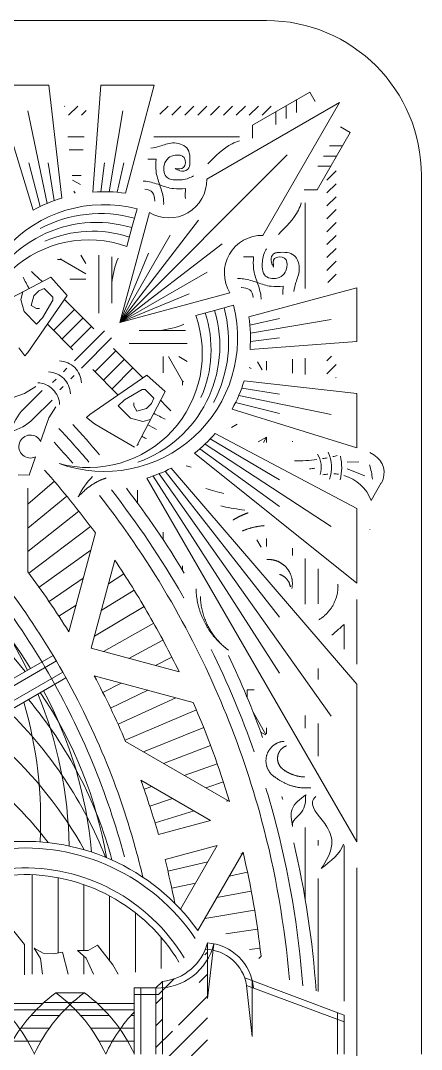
# Model space of a CAD drawing. Header units: inches. Extents: x -1.5 to 24.5, y -14.4 to 30.8.
# Drawn here: x 19.973 to 20.458, y 26.665 to 27.909 of the extents above; entities that cross this region are included whole.
import ezdxf

# ---------------------------------------------------------------- set-up
doc = ezdxf.new("R2010")
doc.units = ezdxf.units.IN
doc.header["$MEASUREMENT"] = 0
doc.layers.add('NOPLOT', color=5, linetype='Continuous', lineweight=5)

# ---------------------------------------------------------------- blocks, each defined once
blk = doc.blocks.new('HandleStrap')
at = {"layer": 'NOPLOT'}
for p, q in [((-0.0253, 0.0657), (-0.0253, 0.1211)), ((0, -0.0346), (0, 0.0346)), ((-0.0253, -0.0657), (-0.0253, -0.1211))]:
    blk.add_line(p, q, dxfattribs=at)
for centre, start, end in [((-0.3062, -0.1888), 36.1143, 65.3379), ((-0.3062, -0.258), 36.1143, 65.3379), ((-0.3062, 0.258), 294.6621, 323.8857), ((-0.3062, 0.1888), 294.6621, 323.8857)]:
    blk.add_arc(centre, 0.3791, start, end, dxfattribs=at)
blk = doc.blocks.new('Outline')
at = {"layer": 'NOPLOT', "color": 1}
for p, q in [((-1.0625, 2.5), (0, 2.5)), ((-1.25, 0), (-1.25, 2.3125))]:
    blk.add_line(p, q, dxfattribs=at)
blk.add_arc((-1.0625, 2.3125), 0.1875, 90, 180, dxfattribs=at)
blk = doc.blocks.new('BG')
at = {"layer": 'NOPLOT', "color": 5}
for p, q in [((-2.5212, 2.375), (-2.5636, 2.375)), ((-2.4295, 2.375), (-2.4428, 2.375)), ((-2.3367, 2.375), (-2.3764, 2.375)), ((-2.229, 2.375), (-2.2354, 2.375)), ((-2.0521, 2.375), (-2.1891, 2.375)), ((-2.7984, 2.3594), (-2.8181, 2.3594)), ((-2.5206, 2.3594), (-2.576, 2.3594)), ((-2.3709, 2.3594), (-2.3862, 2.3594)), ((-2.1634, 2.3594), (-2.2508, 2.3594)), ((-2.8001, 2.3438), (-2.8169, 2.3438)), ((-2.717, 2.3438), (-2.7178, 2.3438)), ((-2.5795, 2.3438), (-2.5885, 2.3438)), ((-2.8146, 2.3125), (-2.8036, 2.3125)), ((-2.8138, 2.3016), (-2.8043, 2.3071)), ((-2.717, 2.3025), (-2.7228, 2.3125)), ((-2.7228, 2.3125), (-2.7163, 2.3125)), ((-2.7162, 2.3087), (-2.7228, 2.3125)), ((-2.6001, 2.3125), (-2.5903, 2.3125)), ((-2.5986, 2.3009), (-2.5895, 2.3061)), ((-2.3903, 2.2961), (-2.3632, 2.3118)), ((-2.3638, 2.3125), (-2.3712, 2.3125)), ((-2.366, 2.3054), (-2.3627, 2.3112)), ((-2.1045, 2.3048), (-2.103, 2.292)), ((-2.0921, 2.3031), (-2.0949, 2.3059)), ((-2.8058, 2.2938), (-2.8071, 2.2914)), ((-2.4173, 2.2975), (-2.4173, 2.2891)), ((-2.1737, 2.294), (-2.1658, 2.2523)), ((-2.1507, 2.2981), (-2.1407, 2.2378)), ((-2.1277, 2.3017), (-2.1221, 2.2631)), ((-2.4078, 2.2891), (-2.4173, 2.2891)), ((-2.2207, 2.284), (-2.1261, 2.2294)), ((-2.2193, 2.2844), (-2.2186, 2.2813)), ((-2.1966, 2.2895), (-2.1919, 2.2674)), ((-2.7384, 2.277), (-2.7343, 2.2699)), ((-2.282, 2.2676), (-2.3546, 2.1419)), ((-2.2834, 2.2672), (-2.2825, 2.2641)), ((-2.3278, 2.2528), (-2.3137, 2.2127)), ((-2.3057, 2.2602), (-2.2987, 2.2388)), ((-2.2121, 2.1897), (-2.229, 2.2527)), ((-2.229, 2.2527), (-2.1519, 2.2082)), ((-2.3497, 2.2448), (-2.3282, 2.1876)), ((-2.2592, 2.2447), (-2.3079, 2.1603)), ((-2.2423, 2.1816), (-2.2592, 2.2447)), ((-2.2092, 2.2413), (-2.1979, 2.1931)), ((-2.393, 2.2275), (-2.3563, 2.1412)), ((-2.3715, 2.2364), (-2.3422, 2.1634)), ((-2.8203, 2.2062), (-2.8143, 2.2164)), ((-2.434, 2.1039), (-2.4019, 2.2236)), ((-2.2706, 2.2249), (-2.2563, 2.1775)), ((-2.1832, 2.2263), (-2.1772, 2.1977)), ((-2.7905, 2.2109), (-2.8203, 2.1937)), ((-2.7905, 2.2109), (-2.7898, 2.2121)), ((-2.7858, 2.2109), (-2.7905, 2.2109)), ((-2.5672, 2.2109), (-2.5615, 2.2109)), ((-2.4674, 2.1002), (-2.4388, 2.2066)), ((-2.4075, 2.2028), (-2.3757, 2.1327)), ((-2.4565, 2.1979), (-2.4465, 2.1782)), ((-2.2857, 2.1988), (-2.2766, 2.1711)), ((-2.8007, 2.1875), (-2.8203, 2.1875)), ((-2.6078, 2.1875), (-2.5984, 2.1875)), ((-2.4772, 2.1871), (-2.4551, 2.1459)), ((-2.4976, 2.1759), (-2.4634, 2.1151)), ((-2.4166, 2.1688), (-2.395, 2.1237)), ((-2.3001, 2.1738), (-2.2968, 2.1643)), ((-2.6431, 2.1563), (-2.6585, 2.1563)), ((-2.5178, 2.1643), (-2.4822, 2.1042)), ((-2.3068, 2.1607), (-2.3071, 2.1616)), ((-2.5378, 2.1522), (-2.5131, 2.1124)), ((-2.4674, 2.1002), (-2.5738, 2.1287)), ((-2.5574, 2.1396), (-2.5453, 2.1211)), ((-2.4253, 2.1364), (-2.414, 2.1141)), ((-2.0844, 2.1264), (-2.0732, 2.1329)), ((-2.1084, 2.1078), (-2.0844, 2.1264)), ((-2.4873, 2.0732), (-2.607, 2.1052)), ((-2.4336, 2.1055), (-2.433, 2.1045)), ((-2.102, 2.0967), (-2.1084, 2.1078)), ((-3.0859, 2.0916), (-3.0859, 2.0719)), ((-2.9327, 2.0937), (-2.9429, 2.0878)), ((-2.9374, 2.0639), (-2.9202, 2.0937)), ((-2.914, 2.0742), (-2.914, 2.0937)), ((-2.6148, 2.0994), (-2.5584, 2.0245)), ((-2.5862, 2.0997), (-2.5413, 2.0371)), ((-2.5521, 2.0905), (-2.5239, 2.0493)), ((-2.102, 2.0838), (-2.102, 2.0967)), ((-2.0924, 2.0943), (-2.102, 2.0838)), ((-2.0731, 2.1029), (-2.0924, 2.0943)), ((-3.0703, 2.0904), (-3.0703, 2.0736)), ((-3.039, 2.0881), (-3.039, 2.0771)), ((-3.0281, 2.0873), (-3.0336, 2.0777)), ((-3.0203, 2.0792), (-3.0179, 2.0806)), ((-2.6333, 2.0852), (-2.5846, 2.0234)), ((-2.5197, 2.0819), (-2.5061, 2.0609)), ((-2.6514, 2.0706), (-2.6126, 2.0234)), ((-2.4889, 2.0736), (-2.4883, 2.0726)), ((-2.4385, 2.0658), (-2.3809, 1.9661)), ((-2.4317, 2.0696), (-2.3741, 1.9699)), ((-2.0997, 2.0654), (-2.0731, 2.0725)), ((-2.9374, 2.0639), (-2.9386, 2.0633)), ((-2.9374, 2.0593), (-2.9374, 2.0639)), ((-2.6693, 2.0556), (-2.6416, 2.0234)), ((-2.4012, 1.9543), (-2.4587, 2.054)), ((-2.3944, 1.9583), (-2.452, 2.058)), ((-2.0978, 2.0544), (-2.0997, 2.0654)), ((-2.0988, 2.0421), (-2.0978, 2.0544)), ((-2.1045, 2.0311), (-2.0988, 2.0421)), ((-2.0731, 2.0412), (-2.0923, 2.0389)), ((-2.0923, 2.0389), (-2.1045, 2.0311)), ((-2.6612, 2.0234), (-2.5599, 2.0234)), ((-2.1334, 2), (-2.1093, 2.0195)), ((-2.1093, 2.0195), (-2.0723, 2.0195))]:
    blk.add_line(p, q, dxfattribs=at)
at = {"layer": 'NOPLOT', "color": 5, "linetype": 'Continuous'}
for p, q in [((-2.08, 2.185), (-2.1176, 2.185)), ((-2.0756, 2.1538), (-2.1475, 2.1538)), ((-2.0894, 2.1225), (-2.1679, 2.1225)), ((-2.102, 2.0913), (-2.1816, 2.0913)), ((-2.0731, 2.0913), (-2.0952, 2.0913)), ((-2.0988, 2.06), (-2.19, 2.06)), ((-2.0731, 2.0288), (-2.1935, 2.0288))]:
    blk.add_line(p, q, dxfattribs=at)
at = {"layer": 'NOPLOT', "color": 5}
for centre, radius, start, end in [((-1.9765, 1.25), 1.125, 93.9039, 103.1267), ((-1.9765, 1.25), 1.1094, 94.2727, 105), ((-1.9765, 1.25), 1.0938, 94.7112, 105), ((-1.9765, 1.25), 1.125, 105.8851, 106.0781), ((-1.9765, 1.25), 1.1094, 105, 106.8623), ((-1.9765, 1.25), 1.0938, 105, 120), ((-1.9765, 1.25), 1.125, 109.9122, 115.3727), ((-1.9765, 1.25), 1.0625, 96.3972, 103.289), ((-1.9765, 1.25), 1.1094, 109.2448, 116.1878), ((-1.9765, 1.25), 1.0625, 106.711, 113.6028), ((-1.9765, 2.0198), 0.2574, 125.5163, 247.9609), ((-1.9765, 2.0198), 0.2494, 124.1681, 247.2107), ((-1.9765, 1.25), 1.125, 121.1418, 127.4739), ((-1.9765, 1.25), 1.1094, 120, 127.9549), ((-1.9765, 1.25), 1.1094, 119.8241, 120), ((-1.9765, 1.25), 1.0625, 115.7931, 120), ((-1.9765, 2.0198), 0.2253, 121.0808, 244.6057), ((-1.9765, 2.0198), 0.2172, 120.7949, 243.5941), ((-1.9765, 1.25), 1.0938, 120, 128.1518), ((-1.9765, 1.25), 0.9687, 100.8597, 104.0758), ((-1.9765, 1.25), 0.9687, 105.9242, 110.0039), ((-1.9765, 1.25), 1.0625, 120, 124.2069), ((-1.9765, 1.25), 0.9375, 105, 120), ((-1.9765, 1.25), 0.9375, 103.205, 105), ((-1.9765, 1.25), 0.9219, 105, 120), ((-1.9765, 1.25), 0.9687, 112.9725, 118.1803), ((-2.1298, 1.6201), 0.5057, 99.6104, 124.158), ((-2.0802, 1.6369), 0.5057, 105.035, 130.0288), ((-2.0288, 1.6472), 0.5057, 111.577, 135.7996), ((-1.9765, 1.25), 1.125, 130.1208, 132.613), ((-1.9765, 1.25), 1.0625, 126.3972, 131.6745), ((-1.9765, 1.25), 1.1094, 130.1987, 133.0184), ((-2.1768, 1.5969), 0.5057, 95.0068, 118.2292), ((-1.9765, 1.6506), 0.5057, 119.2673, 137.6226), ((-1.9765, 1.25), 1.0938, 130.7901, 132.5851), ((-1.9765, 1.25), 0.9687, 121.8197, 127.0275), ((-2.2204, 1.5678), 0.5057, 90.8995, 112.2814), ((-1.9765, 1.25), 0.9375, 120, 135), ((-1.9765, 1.25), 0.9219, 120, 135), ((-1.9242, 1.6472), 0.5057, 127.5504, 136.6374), ((-2.2598, 1.5333), 0.5057, 86.9979, 106.3527), ((-2.2204, 1.5678), 0.5057, 115.842, 165.7996), ((-2.1768, 1.5969), 0.5057, 121.7708, 162.3309), ((-2.1298, 1.6201), 0.5057, 127.7186, 160.1226)]:
    blk.add_arc(centre, radius, start, end, dxfattribs=at)

msp = doc.modelspace()

# ---------------------------------------------------------------- linework, layer by layer
at = {"layer": 'NOPLOT'}
for p, q in [((20.2533, 27.7824), (20.3227, 27.8224)), ((20.3067, 27.7976), (20.3067, 27.8132)), ((20.3227, 27.8224), (20.3295, 27.8108)), ((19.9815, 27.7995), (20.0048, 27.6878)), ((20.0262, 27.8054), (20.0258, 27.8049)), ((20.0419, 27.8054), (20.0308, 27.7943)), ((20.052, 27.7999), (20.0464, 27.7943)), ((20.0965, 27.7995), (20.0799, 27.7018)), ((20.1512, 27.8054), (20.1414, 27.7955)), ((20.1669, 27.8054), (20.1558, 27.7943)), ((20.1825, 27.8054), (20.1714, 27.7943)), ((20.1981, 27.8054), (20.1871, 27.7943)), ((20.3589, 27.8097), (20.1982, 27.7169)), ((20.2137, 27.8054), (20.2027, 27.7943)), ((20.2294, 27.8054), (20.2183, 27.7943)), ((20.245, 27.8054), (20.2339, 27.7943)), ((20.2606, 27.8054), (20.2496, 27.7943)), ((20.2762, 27.8054), (20.2652, 27.7943)), ((20.3589, 27.8097), (20.2661, 27.6491)), ((20.2819, 27.7833), (20.2819, 27.7989)), ((20.2942, 27.7904), (20.2942, 27.806)), ((20.2533, 27.7668), (20.2533, 27.7824)), ((20.3316, 27.7042), (20.3716, 27.7735)), ((20.3716, 27.7735), (20.3599, 27.7803)), ((20.3468, 27.7575), (20.3624, 27.7575)), ((19.9826, 27.737), (19.9963, 27.6839)), ((20.0062, 27.737), (20.0135, 27.6912)), ((20.0743, 27.737), (20.07, 27.7018)), ((20.0976, 27.737), (20.0898, 27.7012)), ((20.093, 27.5438), (20.2955, 27.7463)), ((20.3396, 27.745), (20.3552, 27.745)), ((20.3325, 27.7327), (20.348, 27.7327)), ((20.3546, 27.7271), (20.3435, 27.716)), ((20.3546, 27.7114), (20.3435, 27.7004)), ((20.316, 27.7042), (20.3316, 27.7042)), ((20.3546, 27.6958), (20.3435, 27.6848)), ((20.1286, 27.6768), (20.093, 27.5438)), ((20.3546, 27.6802), (20.3435, 27.6691)), ((20.188, 27.6676), (20.093, 27.5438)), ((20.3546, 27.6646), (20.3435, 27.6535)), ((20.093, 27.5438), (20.1538, 27.6492)), ((20.2168, 27.6388), (20.093, 27.5438)), ((20.3546, 27.6489), (20.3435, 27.6379)), ((20.1277, 27.6276), (20.093, 27.5438)), ((20.3546, 27.6333), (20.3435, 27.6223)), ((20.3546, 27.6177), (20.3435, 27.6066)), ((20.093, 27.5438), (20.1984, 27.6047)), ((20.3546, 27.6021), (20.3447, 27.5922)), ((20.0095, 27.5985), (19.9439, 27.5641)), ((20.0291, 27.5763), (20.0095, 27.5985)), ((19.9755, 27.5807), (19.973, 27.5716)), ((19.9816, 27.5075), (20.0291, 27.5763)), ((19.9889, 27.5761), (19.9857, 27.5642)), ((19.9947, 27.5819), (19.9889, 27.5761)), ((20.0013, 27.5847), (19.9947, 27.5819)), ((20.0118, 27.5743), (20.0013, 27.5847)), ((20.0118, 27.5706), (20.0118, 27.5743)), ((20.2259, 27.5795), (20.093, 27.5438)), ((20.1768, 27.5785), (20.093, 27.5438)), ((19.973, 27.5716), (19.977, 27.5568)), ((19.9857, 27.5642), (19.9921, 27.5606)), ((19.9994, 27.5493), (20.0118, 27.5706)), ((20.0259, 27.5717), (20.0615, 27.5362)), ((19.977, 27.5568), (19.992, 27.5418)), ((19.9921, 27.5606), (19.9958, 27.5606)), ((20.0127, 27.5342), (20.0381, 27.5596)), ((19.992, 27.5418), (19.9994, 27.5493)), ((20.0052, 27.5417), (20.0361, 27.5108)), ((20.023, 27.5239), (20.0484, 27.5492)), ((20.0333, 27.5136), (20.0587, 27.5389)), ((20.2862, 27.5484), (20.2504, 27.5406)), ((20.3487, 27.5473), (20.251, 27.5307)), ((20.0378, 27.4974), (20.0741, 27.5337)), ((20.0466, 27.4886), (20.0829, 27.525)), ((20.2862, 27.5252), (20.251, 27.5209)), ((19.9704, 27.513), (19.9779, 27.5034)), ((20.1209, 27.4767), (20.0853, 27.5123)), ((19.9779, 27.5034), (19.9816, 27.5075)), ((20.0627, 27.4842), (20.0881, 27.5095)), ((20.3491, 27.5028), (20.3435, 27.4973)), ((20.0287, 27.4884), (20.0246, 27.4842)), ((20.073, 27.4738), (20.0984, 27.4992)), ((20.0834, 27.4635), (20.1087, 27.4889)), ((20.3546, 27.4927), (20.3435, 27.4816)), ((20.0156, 27.4752), (20.0114, 27.471)), ((20.0375, 27.4796), (20.0334, 27.4754)), ((20.0567, 27.4325), (20.1255, 27.4799)), ((20.0909, 27.456), (20.06, 27.4869)), ((20.1255, 27.4799), (20.1477, 27.4603)), ((20.3546, 27.4771), (20.3541, 27.4766)), ((19.991, 27.4662), (19.9774, 27.4578)), ((20.0243, 27.4664), (20.0202, 27.4622)), ((20.0984, 27.4502), (20.1198, 27.4626)), ((20.1198, 27.4626), (20.1234, 27.4626)), ((20.1234, 27.4626), (20.1339, 27.4522)), ((20.2862, 27.457), (20.2404, 27.4643)), ((19.9774, 27.4578), (19.9488, 27.4478)), ((19.9762, 27.439), (19.9989, 27.4616)), ((20.091, 27.4428), (20.0984, 27.4502)), ((20.1477, 27.4603), (20.1133, 27.3947)), ((20.1339, 27.4522), (20.1311, 27.4456)), ((20.3487, 27.4323), (20.2369, 27.4556)), ((19.9881, 27.427), (20.0108, 27.4497)), ((20.0154, 27.4418), (20.0069, 27.4282)), ((20.1059, 27.4278), (20.091, 27.4428)), ((20.1097, 27.4429), (20.1097, 27.4466)), ((20.1134, 27.4366), (20.1097, 27.4429)), ((20.1253, 27.4398), (20.1134, 27.4366)), ((20.1311, 27.4456), (20.1253, 27.4398)), ((20.2862, 27.4335), (20.2331, 27.4471)), ((20.0069, 27.4282), (19.997, 27.3996)), ((20.0526, 27.4287), (20.0567, 27.4325)), ((20.0622, 27.4213), (20.0526, 27.4287)), ((20.1207, 27.4239), (20.1059, 27.4278)), ((20.1299, 27.4263), (20.1207, 27.4239)), ((20.078, 27.4119), (20.0622, 27.4213)), ((20.1106, 27.3931), (20.078, 27.4119)), ((20.2862, 27.3534), (20.2023, 27.4028)), ((20.2862, 27.3211), (20.1897, 27.3909)), ((20.3487, 27.2968), (20.1961, 27.3967)), ((19.9906, 27.3813), (19.983, 27.3592)), ((20.3823, 27.3753), (20.3679, 27.3748)), ((20.3955, 27.3863), (20.4003, 27.3836)), ((20.2862, 27.1873), (20.1479, 27.364)), ((20.3893, 27.3581), (20.3679, 27.3669)), ((19.983, 27.3592), (19.9696, 27.3596)), ((20.2862, 27.1195), (20.1332, 27.358)), ((20.3487, 27.0675), (20.1405, 27.3608)), ((20.4094, 27.3496), (20.3972, 27.3284)), ((20.199, 26.7261), (20.199, 26.7934)), ((20.2068, 26.7924), (20.199, 26.7261)), ((20.1444, 26.7468), (20.1365, 26.7389)), ((20.1585, 26.7498), (20.1398, 26.7311)), ((20.1444, 26.6589), (20.1444, 26.7468)), ((20.244, 26.7513), (20.3643, 26.706)), ((20.3643, 26.6977), (20.2464, 26.742)), ((20.2464, 26.742), (20.2532, 26.6801)), ((20.2532, 26.6801), (20.2532, 26.7478)), ((20.1104, 26.6589), (20.1104, 26.7389)), ((20.1104, 26.7389), (20.1365, 26.7389)), ((20.1398, 26.7311), (20.1104, 26.7311)), ((20.1182, 26.6589), (20.1182, 26.7389)), ((20.1365, 26.7389), (20.1365, 26.6589)), ((20.0931, 26.7202), (20.1104, 26.7202)), ((20.1104, 26.7124), (19.4705, 26.7124)), ((20.3565, 26.7089), (20.3565, 26.6589)), ((20.3643, 26.706), (20.3643, 26.6589))]:
    msp.add_line(p, q, dxfattribs=at)
at = {"layer": 'NOPLOT', "linetype": 'Continuous'}
for p, q in [((20.199, 26.7821), (20.1959, 26.7791)), ((20.199, 26.7556), (20.1888, 26.7454)), ((20.199, 26.7291), (20.1639, 26.694)), ((20.001, 26.7214), (20.0642, 26.7214)), ((20.1444, 26.7276), (20.1365, 26.7197)), ((19.9854, 26.7057), (20.02, 26.7057)), ((20.0452, 26.7057), (20.0798, 26.7057)), ((20.1065, 26.7057), (20.1104, 26.7057)), ((20.199, 26.7026), (20.1365, 26.6402)), ((20.1444, 26.7011), (20.1365, 26.6932)), ((19.9729, 26.6901), (20.0075, 26.6901)), ((20.0577, 26.6901), (20.0923, 26.6901)), ((20.094, 26.6901), (20.1104, 26.6901)), ((20.1567, 26.6868), (20.1365, 26.6667)), ((19.9467, 26.6745), (19.9974, 26.6745)), ((20.0678, 26.6745), (20.1104, 26.6745)), ((20.199, 26.6761), (20.1104, 26.5875))]:
    msp.add_line(p, q, dxfattribs=at)
at = {"layer": 'NOPLOT'}
for points in [[(19.9881, 27.6796), (19.9415, 27.8307), (20.0071, 27.8307), (20.0225, 27.6942, 0.052881)], [(20.0603, 27.7014), (20.07, 27.8307), (20.1346, 27.8307), (20.0996, 27.7, 0.055772)], [(20.2505, 27.5111), (20.3799, 27.5208), (20.3799, 27.5855), (20.2492, 27.5504, -0.055772)], [(20.2288, 27.439), (20.3799, 27.3923), (20.3799, 27.4579), (20.2434, 27.4733, -0.052881)], [(20.1831, 27.3855), (20.3799, 27.2285), (20.3799, 27.3186), (20.2082, 27.4094, -0.049074)], [(20.1257, 27.3556), (20.3799, 26.9154), (20.3799, 27.1064), (20.1551, 27.3675, -0.044906)]]:
    msp.add_lwpolyline(points, format="xyb", close=True, dxfattribs=at)
for points in [[(20.1341, 27.7682), (20.2377, 27.7682)], [(20.3174, 27.5849), (20.3174, 27.6885)], [(20.0674, 27.6253), (20.0674, 27.5549)], [(20.083, 27.6232), (20.083, 27.5669)], [(20.1723, 27.5339), (20.1161, 27.5339)], [(20.1041, 27.5182), (20.1745, 27.5182)]]:
    msp.add_lwpolyline(points, dxfattribs=at)
for points in [[(19.9239, 27.5655, -0.399498), (20.1075, 27.6584), (20.1137, 27.6813, 0.600675), (19.9222, 27.4703, -0.604743), (20.1014, 27.6356), (20.1075, 27.6584)], [(20.1147, 27.3747, 0.399498), (20.2076, 27.5584), (20.2305, 27.5645, -0.600675), (20.0195, 27.373, 0.604743), (20.1847, 27.5522), (20.2076, 27.5584)]]:
    msp.add_lwpolyline(points, format="xyb", dxfattribs=at)
for centre, radius, start, end in [((20.1523, 27.7161), 0.0459, 238.9129, 1.0871), ((20.0693, 27.5201), 0.1553, 74.5846, 118.0331), ((20.0598, 27.5107), 0.1434, 71.8732, 113.8125), ((20.2653, 27.6032), 0.0459, 88.9129, 211.0871), ((20.1386, 27.7544), 0.2132, 224.2892, 229.1611), ((20.2361, 27.7254), 0.2896, 205.9892, 209.089), ((20.0599, 27.5107), 0.1434, 336.1875, 18.1268), ((20.0693, 27.5201), 0.1553, 331.9669, 15.4154), ((20.0186, 27.4695), 0.0277, 45, 87.4122), ((20.0186, 27.4695), 0.0277, 2.5878, 45), ((20.0054, 27.4563), 0.0277, 45, 87.4122), ((20.0054, 27.4563), 0.0277, 2.5878, 45), ((19.9923, 27.4431), 0.0277, 45, 87.4122), ((19.9923, 27.4431), 0.0277, 2.5878, 45), ((20.3035, 27.5894), 0.2132, 220.8389, 225.7108), ((20.025, 27.3935), 0.0667, 136.9893, 164.2386), ((19.9426, 27.4758), 0.0667, 285.7614, 313.0107), ((20.2746, 27.687), 0.2896, 240.911, 244.0108), ((20.2746, 27.687), 0.3052, 240.9848, 243.2516), ((19.9845, 27.3937), 0.0139, 25.3083, 296.4266), ((20.2854, 27.7175), 0.3528, 241.9211, 242.9722), ((20.2795, 27.6898), 0.3365, 240.6017, 240.8001), ((20.3035, 27.5894), 0.2132, 270.2269, 277.5633), ((20.3054, 27.3686), 0.0313, 343.7022, 30.4776), ((20.3035, 27.5894), 0.2132, 279.419, 280.9455), ((20.3054, 27.3686), 0.0437, 340.9201, 24.4329), ((20.3035, 27.5894), 0.2132, 282.7772, 284.2938), ((20.3054, 27.3686), 0.0561, 344.4002, 14.0211), ((20.3879, 27.362), 0.0249, 330, 60), ((20.2795, 27.6898), 0.3365, 251.5897, 252.6623), ((20.2854, 27.7175), 0.3528, 276.0267, 277.0957), ((20.3148, 27.3459), 0.0843, 5.7577, 17.576), ((20.3503, 27.3105), 0.0502, 96.2569, 103.272), ((20.3503, 27.3105), 0.0502, 81.8272, 88.2885), ((20.3503, 27.3105), 0.0502, 20.8909, 74.0537), ((20.1383, 26.8092), 0.0705, 268.6178, 346.1987), ((20.1383, 26.8092), 0.0627, 275.626, 345.436), ((20.1948, 26.7334), 0.0601, 5.2195, 86.0432), ((20.1948, 26.7334), 0.0523, 9.4428, 88.2367), ((20.2481, 26.5798), 0.1895, 136.5773, 155.3379)]:
    msp.add_arc(centre, radius, start, end, dxfattribs=at)
for points, knots in [([(20.1304, 27.7545), (20.1341, 27.755), (20.143, 27.7569), (20.1566, 27.7631), (20.1781, 27.7567), (20.178, 27.7428), (20.1775, 27.7353)], [0.06844219, 0.06844219, 0.06844219, 0.06844219, 0.08319344, 0.10508597, 0.13024577, 0.1577767, 0.1577767, 0.1577767, 0.1577767]), ([(20.2377, 27.7634), (20.2347, 27.7625), (20.22, 27.7568), (20.2088, 27.745), (20.1994, 27.7357)], [0.02228258, 0.02228258, 0.02228258, 0.02228258, 0.03195173, 0.0702077, 0.0702077, 0.0702077, 0.0702077]), ([(20.1821, 27.7211), (20.1802, 27.72), (20.1735, 27.7167), (20.1624, 27.7155), (20.1472, 27.7177), (20.1445, 27.7329), (20.1509, 27.7433), (20.1603, 27.747), (20.1735, 27.7456), (20.1725, 27.7282), (20.1639, 27.7294), (20.1599, 27.73)], [0.0924424, 0.0924424, 0.0924424, 0.0924424, 0.0991991, 0.1153804, 0.1254894, 0.1412017, 0.1512167, 0.1600027, 0.1712259, 0.1833416, 0.193606, 0.193606, 0.193606, 0.193606]), ([(20.1412, 27.7101), (20.1356, 27.712), (20.129, 27.7143), (20.1222, 27.7148), (20.121, 27.7148)], [0, 0, 0, 0, 0.01725375, 0.02072954, 0.02072954, 0.02072954, 0.02072954]), ([(20.1351, 27.6906), (20.1351, 27.6908), (20.1349, 27.6945), (20.1338, 27.702), (20.1269, 27.7048), (20.1232, 27.7051)], [0.11491461, 0.11491461, 0.11491461, 0.11491461, 0.11538038, 0.12548942, 0.1356321, 0.1356321, 0.1356321, 0.1356321]), ([(20.1412, 27.7101), (20.143, 27.7046), (20.1457, 27.6968), (20.146, 27.6887), (20.1459, 27.6863)], [0, 0, 0, 0, 0.01725375, 0.02444208, 0.02444208, 0.02444208, 0.02444208]), ([(20.3126, 27.6885), (20.3117, 27.6855), (20.306, 27.6709), (20.2942, 27.6596), (20.2849, 27.6502)], [0.02228258, 0.02228258, 0.02228258, 0.02228258, 0.03195173, 0.0702077, 0.0702077, 0.0702077, 0.0702077]), ([(20.2703, 27.6329), (20.2692, 27.631), (20.2659, 27.6243), (20.2647, 27.6132), (20.2669, 27.598), (20.2821, 27.5953), (20.2924, 27.6017), (20.2961, 27.6111), (20.2948, 27.6243), (20.2774, 27.6233), (20.2786, 27.6147), (20.2791, 27.6107)], [0.0924424, 0.0924424, 0.0924424, 0.0924424, 0.0991991, 0.1153804, 0.1254894, 0.1412017, 0.1512167, 0.1600027, 0.1712259, 0.1833416, 0.193606, 0.193606, 0.193606, 0.193606]), ([(20.3037, 27.5812), (20.3042, 27.5849), (20.306, 27.5938), (20.3123, 27.6074), (20.3059, 27.6289), (20.292, 27.6289), (20.2844, 27.6283)], [0.06844219, 0.06844219, 0.06844219, 0.06844219, 0.08319344, 0.10508597, 0.13024577, 0.1577767, 0.1577767, 0.1577767, 0.1577767]), ([(20.2593, 27.592), (20.2538, 27.5939), (20.246, 27.5965), (20.2379, 27.5968), (20.2355, 27.5968)], [0, 0, 0, 0, 0.01725375, 0.02444208, 0.02444208, 0.02444208, 0.02444208]), ([(20.2593, 27.592), (20.2612, 27.5865), (20.2634, 27.5799), (20.264, 27.573), (20.264, 27.5719)], [0, 0, 0, 0, 0.01725375, 0.02072954, 0.02072954, 0.02072954, 0.02072954]), ([(20.2398, 27.5859), (20.24, 27.5859), (20.2437, 27.5857), (20.2512, 27.5847), (20.254, 27.5777), (20.2543, 27.574)], [0.11491461, 0.11491461, 0.11491461, 0.11491461, 0.11538038, 0.12548942, 0.1356321, 0.1356321, 0.1356321, 0.1356321]), ([(20.2151, 27.3218), (20.2161, 27.3216), (20.2171, 27.3213), (20.2266, 27.3193), (20.2353, 27.3179), (20.244, 27.3169)], [33.35022942, 33.35022942, 33.35022942, 33.35022942, 33.35307473, 33.35307473, 33.37758592, 33.37758592, 33.37758592, 33.37758592]), ([(20.3497, 27.1654), (20.3532, 27.1686), (20.3568, 27.1718), (20.3604, 27.175), (20.3617, 27.1762), (20.363, 27.1773), (20.3643, 27.1785)], [11.81569345, 11.81569345, 11.81569345, 11.81569345, 11.83267022, 11.83267022, 11.83267022, 11.83880648, 11.83880648, 11.83880648, 11.83880648]), ([(20.302, 26.9346), (20.3007, 26.9418), (20.2979, 26.9575), (20.3109, 26.9672), (20.3179, 26.9724)], [0, 0, 0, 0, 0.02403412, 0.05236752, 0.05236752, 0.05236752, 0.05236752]), ([(20.3179, 26.9724), (20.3178, 26.9651), (20.3175, 26.9508), (20.3001, 26.941), (20.3021, 26.9344), (20.3021, 26.9343)], [0.05236752, 0.05236752, 0.05236752, 0.05236752, 0.0776612, 0.10148444, 0.10187145, 0.10187145, 0.10187145, 0.10187145]), ([(20.33, 26.9706), (20.328, 26.9685), (20.3212, 26.9577), (20.3448, 26.9382), (20.3528, 26.9088), (20.3427, 26.8927), (20.3367, 26.8832)], [26.1590178, 26.1590178, 26.1590178, 26.1590178, 26.1696653, 26.2109794, 26.2371097, 26.2745494, 26.2745494, 26.2745494, 26.2745494])]:
    msp.add_open_spline(points, degree=3, knots=knots, dxfattribs=at)
for points in [[(20.1268, 27.7411), (20.1301, 27.741), (20.1334, 27.7412), (20.1367, 27.7414)], [(20.1722, 27.6935), (20.172, 27.6975), (20.1722, 27.7016), (20.1724, 27.7056)], [(20.083, 27.5915), (20.0848, 27.6019), (20.0866, 27.6123), (20.0908, 27.6214)], [(20.2427, 27.623), (20.2467, 27.6228), (20.2508, 27.623), (20.2548, 27.6233)], [(20.2902, 27.5776), (20.2902, 27.5809), (20.2904, 27.5842), (20.2906, 27.5875)], [(20.1407, 27.5339), (20.1511, 27.5356), (20.1615, 27.5374), (20.1705, 27.5416)], [(20.0597, 27.3574), (20.0528, 27.3504), (20.0467, 27.3419), (20.0423, 27.3329)], [(20.0423, 27.3329), (20.0448, 27.3353), (20.0472, 27.3376), (20.0497, 27.3399)], [(20.2189, 27.337), (20.2115, 27.3386), (20.2042, 27.3406), (20.197, 27.3429)], [(20.3957, 27.293), (20.3956, 27.2931), (20.3956, 27.2932), (20.3955, 27.2933)], [(20.3799, 27.1303), (20.3799, 27.1562), (20.3799, 27.1822), (20.3799, 27.2085)], [(20.3643, 27.1785), (20.3643, 27.1685), (20.3643, 27.1585), (20.3643, 27.1485)], [(20.3367, 26.8832), (20.3483, 26.8924), (20.3599, 26.9015), (20.3635, 26.9126)], [(20.3643, 26.9112), (20.3643, 26.8327), (20.3643, 26.7554), (20.3643, 26.7227)]]:
    msp.add_open_spline(points, degree=3, dxfattribs=at)
for points in [[(20.1412, 27.7101), (20.1367, 27.7268), (20.1367, 27.7414)], [(20.1599, 27.73), (20.1654, 27.7273), (20.1748, 27.7287), (20.1761, 27.7304), (20.1768, 27.7314), (20.1775, 27.7353)], [(20.1412, 27.7101), (20.1578, 27.7056), (20.1724, 27.7056)], [(20.2791, 27.6107), (20.2765, 27.6162), (20.2779, 27.6256), (20.2796, 27.627), (20.2806, 27.6276), (20.2844, 27.6283)], [(20.2593, 27.592), (20.2548, 27.6086), (20.2548, 27.6233)], [(20.2593, 27.592), (20.2759, 27.5875), (20.2906, 27.5875)]]:
    msp.add_spline(points, degree=3, dxfattribs=at)
for points, weights in [([(20.0497, 27.3399), (20.0572, 27.347), (20.0662, 27.3524), (20.0763, 27.3556)], [1, 0.961869131976, 0.940019859188, 0.934452181637]), ([(20.2482, 27.3135), (20.2419, 27.3113), (20.2357, 27.3083), (20.2299, 27.3047)], [0.977785297329, 0.960913483211, 0.947886793109, 0.938705227025]), ([(20.2412, 27.2915), (20.2497, 27.2952), (20.2586, 27.2973), (20.2677, 27.298)], [0.898169712831, 0.904256226656, 0.918740247557, 0.941621775533]), ([(20.3955, 27.293), (20.3956, 27.293), (20.3956, 27.293), (20.3957, 27.293)], [0.997693545624, 0.998450349249, 0.999219167374, 1]), ([(20.2863, 27.2391), (20.2932, 27.2368), (20.2981, 27.2313), (20.2994, 27.2239)], [0.981384049157, 0.864145481469, 0.834631949391, 0.892843452923]), ([(20.3567, 27.2271), (20.3568, 27.2261), (20.3569, 27.2251), (20.357, 27.2242)], [0.988536435357, 0.992247367633, 0.996068555848, 1]), ([(20.1851, 27.2215), (20.186, 27.1912), (20.2002, 27.1648), (20.2244, 27.1474)], [0.951496209846, 0.90022561718, 0.916393547232, 1]), ([(20.357, 27.2242), (20.3567, 27.2073), (20.3482, 27.1927), (20.3336, 27.1841)], [1, 0.912925920192, 0.909457104378, 0.989593552559]), ([(20.2244, 27.1474), (20.2036, 27.1626), (20.1912, 27.1857), (20.1904, 27.2123)], [1, 0.904488910845, 0.874051500817, 0.908687769915]), ([(20.3165, 26.994), (20.3067, 26.9944), (20.2976, 26.9978), (20.29, 27.0036)], [0.937790962674, 0.928082113187, 0.948818458963, 1]), ([(20.2819, 26.9931), (20.2937, 26.984), (20.3083, 26.9795), (20.324, 26.981)], [1, 0.908937480789, 0.862513017196, 0.860726609221])]:
    msp.add_rational_spline(points, weights, degree=3, dxfattribs=at)
for points, weights, knots in [([(20.3011, 27.2219), (20.3033, 27.232), (20.3003, 27.2418), (20.293, 27.2489), (20.2871, 27.2546), (20.2793, 27.2576), (20.2709, 27.257)], [0.947624725388, 0.883154987081, 0.900613411951, 1, 0.917933084896, 0.891727834317, 0.921384248264], [6.381356, 6.381356, 6.381356, 6.381356, 7.388475, 7.388475, 7.388475, 8.220088, 8.220088, 8.220088, 8.220088]), ([(20.2916, 27.0372), (20.2915, 27.0372), (20.2915, 27.0371), (20.2914, 27.0371), (20.2807, 27.0363), (20.2726, 27.0292), (20.2703, 27.0187), (20.2681, 27.0081), (20.2725, 26.9983), (20.2819, 26.9931)], [0.997934708732, 0.998619484199, 0.999307914622, 1, 0.868949919426, 0.868949919426, 1, 0.868949919426, 0.868949919426, 1], [20.977188, 20.977188, 20.977188, 20.977188, 20.983924, 20.983924, 20.983924, 22.259466, 22.259466, 22.259466, 23.535008, 23.535008, 23.535008, 23.535008]), ([(20.29, 27.0036), (20.2845, 27.008), (20.2824, 27.0147), (20.2846, 27.0215), (20.2862, 27.0263), (20.2898, 27.03), (20.2947, 27.0317)], [1, 0.879434696193, 0.879434696193, 1, 0.91056686815, 0.887473593787, 0.930720176912], [16.04319, 16.04319, 16.04319, 16.04319, 17.264921, 17.264921, 17.264921, 18.171178, 18.171178, 18.171178, 18.171178]), ([(20.3799, 26.8841), (20.3799, 26.4702), (20.3799, 26.261), (20.3799, 26.0389), (20.3801, 26.0349), (20.3819, 26.0312), (20.3849, 26.0285), (20.3879, 26.0258), (20.3917, 26.0245), (20.3957, 26.0247), (20.3784, 25.9947), (20.3725, 25.9861), (20.3496, 25.9733), (20.2861, 25.9927), (20.1945, 25.9822), (20.1241, 25.9421), (20.0758, 25.942), (20.0522, 25.9644), (20.0423, 25.9848), (20.0448, 25.9824), (20.0472, 25.9801), (20.0497, 25.9778), (20.0683, 25.9602), (20.0932, 25.9543), (20.1178, 25.9616), (20.1488, 25.9709), (20.1816, 25.9888), (20.2305, 25.9992), (20.2431, 26.001), (20.2558, 26.0019), (20.2193, 26.0114), (20.1936, 26.039), (20.1867, 26.0761), (20.1798, 26.1132), (20.1938, 26.1483), (20.2244, 26.1703), (20.1924, 26.1467), (20.1816, 26.1085), (20.1965, 26.0716), (20.2115, 26.0348), (20.2459, 26.0148), (20.2853, 26.0202), (20.3247, 26.0256), (20.3525, 26.054), (20.357, 26.0935)], [1, 1, 1, 1, 0.949253021674, 0.949253021674, 1, 0.949253021674, 0.949253021674, 1, 1, 1, 1, 1, 1, 1, 1, 1, 1, 1, 1, 1, 0.910698977885, 0.910698977885, 1, 1, 1, 1, 1, 1, 0.896349465218, 0.896349465218, 1, 0.896349465218, 0.896349465218, 1, 0.859814778049, 0.859814778049, 1, 0.859814778049, 0.859814778049, 1, 0.859814778049, 0.859814778049, 1], [28.328361, 28.328361, 28.328361, 28.328361, 29.259979, 29.259979, 29.259979, 30.045377, 30.045377, 30.045377, 30.830775, 30.830775, 30.830775, 30.839813, 30.862367, 30.90285, 31.029498, 31.128452, 31.143169, 31.201021, 31.201021, 31.201021, 32.201021, 32.201021, 32.201021, 33.248126, 33.248126, 33.248126, 33.353075, 33.353075, 33.388635, 33.388635, 33.388635, 34.518875, 34.518875, 34.518875, 35.649116, 35.649116, 35.649116, 36.969997, 36.969997, 36.969997, 38.290877, 38.290877, 38.290877, 39.611758, 39.611758, 39.611758, 39.611758])]:
    msp.add_rational_spline(points, weights, degree=3, knots=knots, dxfattribs=at)

# ---------------------------------------------------------------- block references
at = {"color": 1, "rotation": 270}
msp.add_blockref('Outline', (17.958, 26.6589), dxfattribs=at)
at = {"layer": 'NOPLOT', "rotation": 270}
msp.add_blockref('BG', (17.958, 24.6823), dxfattribs=at)
at = {"layer": 'NOPLOT', "xscale": -0.5, "yscale": 0.5, "zscale": 0.5, "rotation": 270}
for p in [(19.9115, 26.7329), (20.0326, 26.7329)]:
    msp.add_blockref('HandleStrap', p, dxfattribs=at)

doc.saveas('drawing.dxf')
